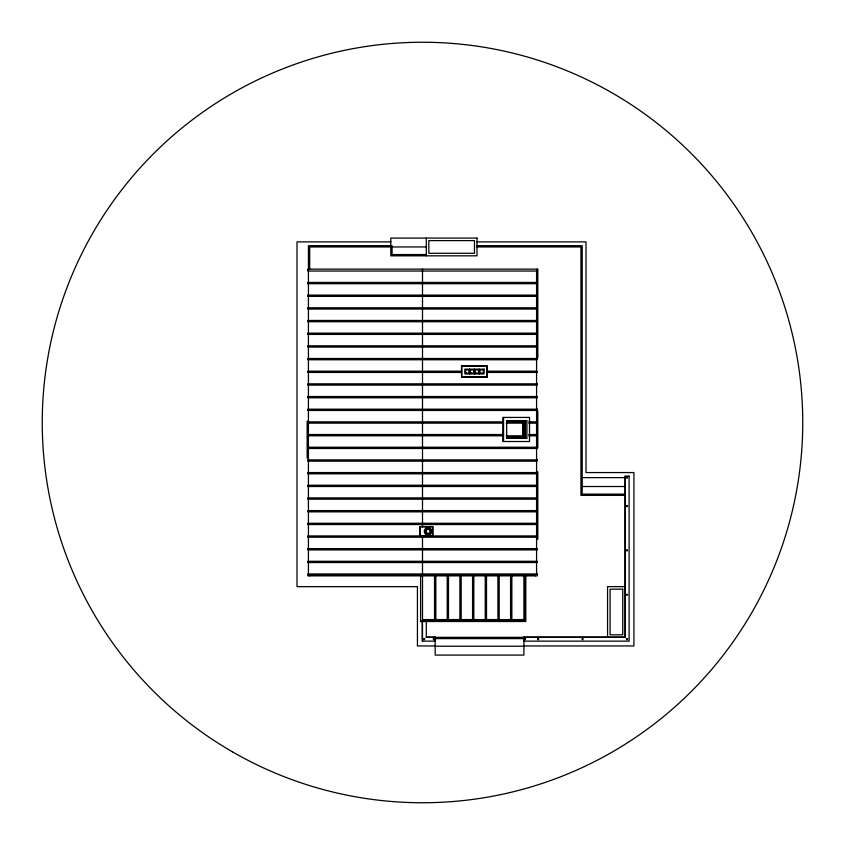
<?xml version="1.0" encoding="UTF-8"?>
<svg xmlns="http://www.w3.org/2000/svg" width="845" height="845" viewBox="0 0 845 845"><rect width="100%" height="100%" fill="white"/><g stroke="black" fill="none" stroke-linecap="round" stroke-linejoin="round"><path stroke-width="1.27" d="M627.391 478.185L627.243 477.024L626.525 477.953M390.812 241.881L297.017 241.881L297.017 586.641L417.43 586.641L417.43 645.96L435.175 645.96M477.002 241.881L586.007 241.881L586.007 472.566L633.919 472.566L633.919 645.96L523.9 645.96M477.002 245.684L582.205 245.684L582.205 494.114L625.3 494.114M390.812 246.951L309.692 246.951L309.692 269.132M392.122 246.951L426.303 246.951M477.002 246.951L580.938 246.951L580.938 495.381L625.3 495.381M426.303 254.556L392.08 254.556L392.08 245.684L308.425 245.684L308.425 421.866M536.575 357.857L537.842 357.857L537.842 269.132L307.791 269.132L307.791 271.034L537.209 271.034L537.209 269.132M461.581 371.166L307.791 371.166L307.791 372.434L461.581 372.434M487.354 371.166L537.209 371.166L537.209 372.434L487.354 372.434M536.575 411.092L537.842 411.092L537.842 447.85L537.209 447.85M506.482 420.599L526.921 420.599L526.921 438.344L506.482 438.344M308.425 421.232L307.157 421.232L307.157 457.99L308.425 457.99M506.842 421.866L524.428 421.866L524.428 437.076L506.842 437.076M528.79 421.866L537.209 421.866L537.209 423.134L528.79 423.134M506.197 423.134L523.245 423.134L523.245 435.809L506.197 435.809M528.79 434.541L537.209 434.541L537.209 435.809L528.79 435.809M536.575 471.932L537.842 471.932L537.842 539.11L536.575 539.11M582.247 477.636L625.3 477.636M582.247 486.509L625.3 486.509M419.754 535.941L307.791 535.941L307.791 537.209L537.209 537.209L537.209 535.941L432.851 535.941M432.893 536.195L419.712 536.195L419.754 526.562L432.893 526.562L432.851 536.195M308.425 575.234L535.308 575.234L535.308 575.867M523.266 575.899L524.534 575.899L524.534 575.234M625.3 586.641L607.555 586.641L607.555 637.341M421.232 620.864L525.167 620.864L525.167 575.234M426.049 637.341L625.3 637.341L625.3 476.369M435.175 638.609L523.9 638.609M435.175 646.214L523.9 646.214M536.575 271.034L536.575 282.441M536.575 283.709L536.575 295.116M536.575 296.384L536.575 307.791M536.575 309.059L536.575 320.466M536.575 321.734L536.575 333.141M536.575 334.409L536.575 345.816M536.575 347.084L536.575 358.491M536.575 359.759L536.575 371.166M536.575 372.434L536.575 383.841M536.575 385.109L536.575 396.516M536.575 397.784L536.575 409.191M536.575 410.459L536.575 421.866M536.575 423.134L536.575 434.541M536.575 435.809L536.575 447.216M536.575 448.484L536.575 459.891M536.575 461.159L536.575 472.566M536.575 473.834L536.575 485.241M536.575 486.509L536.575 497.916M536.575 499.184L536.575 510.591M536.575 511.859L536.575 523.266M536.575 524.534L536.575 535.941M536.575 537.209L536.575 548.616M536.575 549.884L536.575 561.291M536.575 562.559L536.575 573.966M525.801 575.234L525.801 621.497L420.599 621.497L420.599 575.551M525.463 420.599L525.463 438.344M524.28 421.866L524.28 437.076M523.9 575.867L523.9 619.596L422.5 619.575L422.5 536.195M523.9 637.341L523.9 655.086L435.175 655.086L435.175 637.341M523.023 423.134L523.023 435.809M522.812 423.134L522.812 435.809M511.859 574.927L511.859 619.586M510.591 574.927L510.591 619.586M506.673 420.599L506.673 438.344M503.557 417.43L503.557 441.512M502.828 421.866L502.828 417.43L529.519 417.43L529.519 441.512L502.828 441.512L502.828 435.809M502.828 423.134L502.828 434.541M499.184 574.927L499.184 619.586M497.916 574.927L497.916 619.586M487.354 365.843L487.354 377.25M486.509 574.927L486.509 619.586M485.241 574.927L485.241 619.586M479.284 369.138L479.284 373.955M474.467 369.138L474.467 373.955M473.834 574.927L473.834 619.586M472.566 574.927L472.566 619.586M469.651 369.138L469.651 373.955M461.159 574.927L461.159 619.586M459.891 574.927L459.891 619.586M448.484 574.927L448.484 619.586M447.216 574.927L447.216 619.586M435.809 574.927L435.809 619.586M434.541 575.318L434.541 619.586M426.303 238.079L426.303 255.824M426.303 621.255L426.303 637.088L435.428 637.088L435.428 641.144L422.246 641.144L422.246 620.304M422.5 269.132L422.5 526.815M422.5 621.128L422.5 640.89M309.692 575.234L309.692 575.867M308.425 423.134L308.425 434.541M308.425 435.809L308.425 447.216M308.425 448.484L308.425 573.966M423.662 638.947C424.443 641.376 425.542 637.246 423.662 638.947M433.295 638.947C434.076 641.376 435.175 637.246 433.295 638.947M524.555 638.947C525.337 641.376 526.435 637.246 524.555 638.947M537.737 638.947C538.518 641.376 539.617 637.246 537.737 638.947M582.099 638.947C582.881 641.376 583.979 637.246 582.099 638.947M626.462 505.859C627.243 508.289 628.342 504.159 626.462 505.859M626.462 550.222C627.243 552.651 628.342 548.521 626.462 550.222M626.462 594.584C627.243 597.014 628.342 592.884 626.462 594.584M626.462 638.947C627.243 641.376 628.342 637.246 626.462 638.947M477.002 238.079L390.812 238.079L390.812 255.824L477.002 255.824L477.002 238.079M474.467 240.614L428.837 240.614L428.837 253.289L474.467 253.289L474.467 240.614M537.209 282.441L307.791 282.441L307.791 283.709L537.209 283.709L537.209 282.441M537.209 295.116L307.791 295.116L307.791 296.384L537.209 296.384L537.209 295.116M537.209 307.791L307.791 307.791L307.791 309.059L537.209 309.059L537.209 307.791M537.209 320.466L307.791 320.466L307.791 321.734L537.209 321.734L537.209 320.466M537.209 333.141L307.791 333.141L307.791 334.409L537.209 334.409L537.209 333.141M537.209 345.816L307.791 345.816L307.791 347.084L537.209 347.084L537.209 345.816M537.209 358.491L307.791 358.491L307.791 359.759L537.209 359.759L537.209 358.491M487.396 365.843L461.539 365.843L461.581 377.25L487.396 377.25L487.396 365.843M487.142 366.096L461.792 366.096L461.792 376.997L487.142 376.997L487.142 366.096M484.1 369.138L464.834 369.138L464.834 373.955L484.1 373.955L484.1 369.138M537.209 383.841L307.791 383.841L307.791 385.109L537.209 385.109L537.209 383.841M537.209 396.516L307.791 396.516L307.791 397.784L537.209 397.784L537.209 396.516M537.209 409.191L307.791 409.191L307.791 410.459L537.209 410.459L537.209 409.191M503.197 421.866L307.791 421.866L307.791 423.134L503.197 423.134L503.197 421.866M503.197 434.541L307.791 434.541L307.791 435.809L503.197 435.809L503.197 434.541M537.209 447.216L307.791 447.216L307.791 448.484L537.209 448.484L537.209 447.216M537.209 459.891L307.791 459.891L307.791 461.159L537.209 461.159L537.209 459.891M537.209 472.566L307.791 472.566L307.791 473.834L537.209 473.834L537.209 472.566M629.102 476.115L625.046 476.115L625.046 637.088L523.646 637.088L523.646 641.144L629.102 641.144L629.102 476.115M537.209 485.241L307.791 485.241L307.791 486.509L537.209 486.509L537.209 485.241M537.209 497.916L307.791 497.916L307.791 499.184L537.209 499.184L537.209 497.916M537.209 510.591L307.791 510.591L307.791 511.859L537.209 511.859L537.209 510.591M537.209 523.266L307.791 523.266L307.791 524.534L537.209 524.534L537.209 523.266M432.64 526.815L419.965 526.815L419.965 535.941L432.64 535.941L432.64 526.815M537.209 548.616L307.791 548.616L307.791 549.884L537.209 549.884L537.209 548.616M537.209 561.291L307.791 561.291L307.791 562.559L537.209 562.559L537.209 561.291M537.209 573.966L307.791 573.966L307.791 575.867L537.209 575.867L537.209 573.966M622.765 589.176L610.09 589.176L610.09 634.806L622.765 634.806L622.765 589.176M426.176 534.674A3.802 3.802 0 0 0 431.879 531.378A3.802 3.802 0 0 0 426.176 528.083A3.802 3.802 0 0 0 426.176 534.674M426.809 533.575A2.535 2.535 0 0 0 430.612 531.378A2.535 2.535 0 0 0 426.809 529.181A2.535 2.535 0 0 0 426.809 533.575M427.063 533.132A2.028 2.028 0 0 0 430.105 531.378A2.028 2.028 0 0 0 427.063 529.625A2.028 2.028 0 0 0 427.063 533.132M232.375 751.807A380.25 380.25 0 0 0 802.75 422.5A380.25 380.25 0 0 0 232.375 93.193A380.25 380.25 0 0 0 232.375 751.807M466.355 373.078A1.774 1.774 0 0 0 469.017 371.546A1.774 1.774 0 0 0 466.355 370.015A1.774 1.774 0 0 0 466.355 373.078M471.172 373.078A1.774 1.774 0 0 0 473.834 371.546A1.774 1.774 0 0 0 471.172 370.015A1.774 1.774 0 0 0 471.172 373.078M475.988 373.078A1.774 1.774 0 0 0 478.65 371.546A1.774 1.774 0 0 0 475.988 370.015A1.774 1.774 0 0 0 475.988 373.078M480.805 373.078A1.774 1.774 0 0 0 483.467 371.546A1.774 1.774 0 0 0 480.805 370.015A1.774 1.774 0 0 0 480.805 373.078"/></g></svg>
